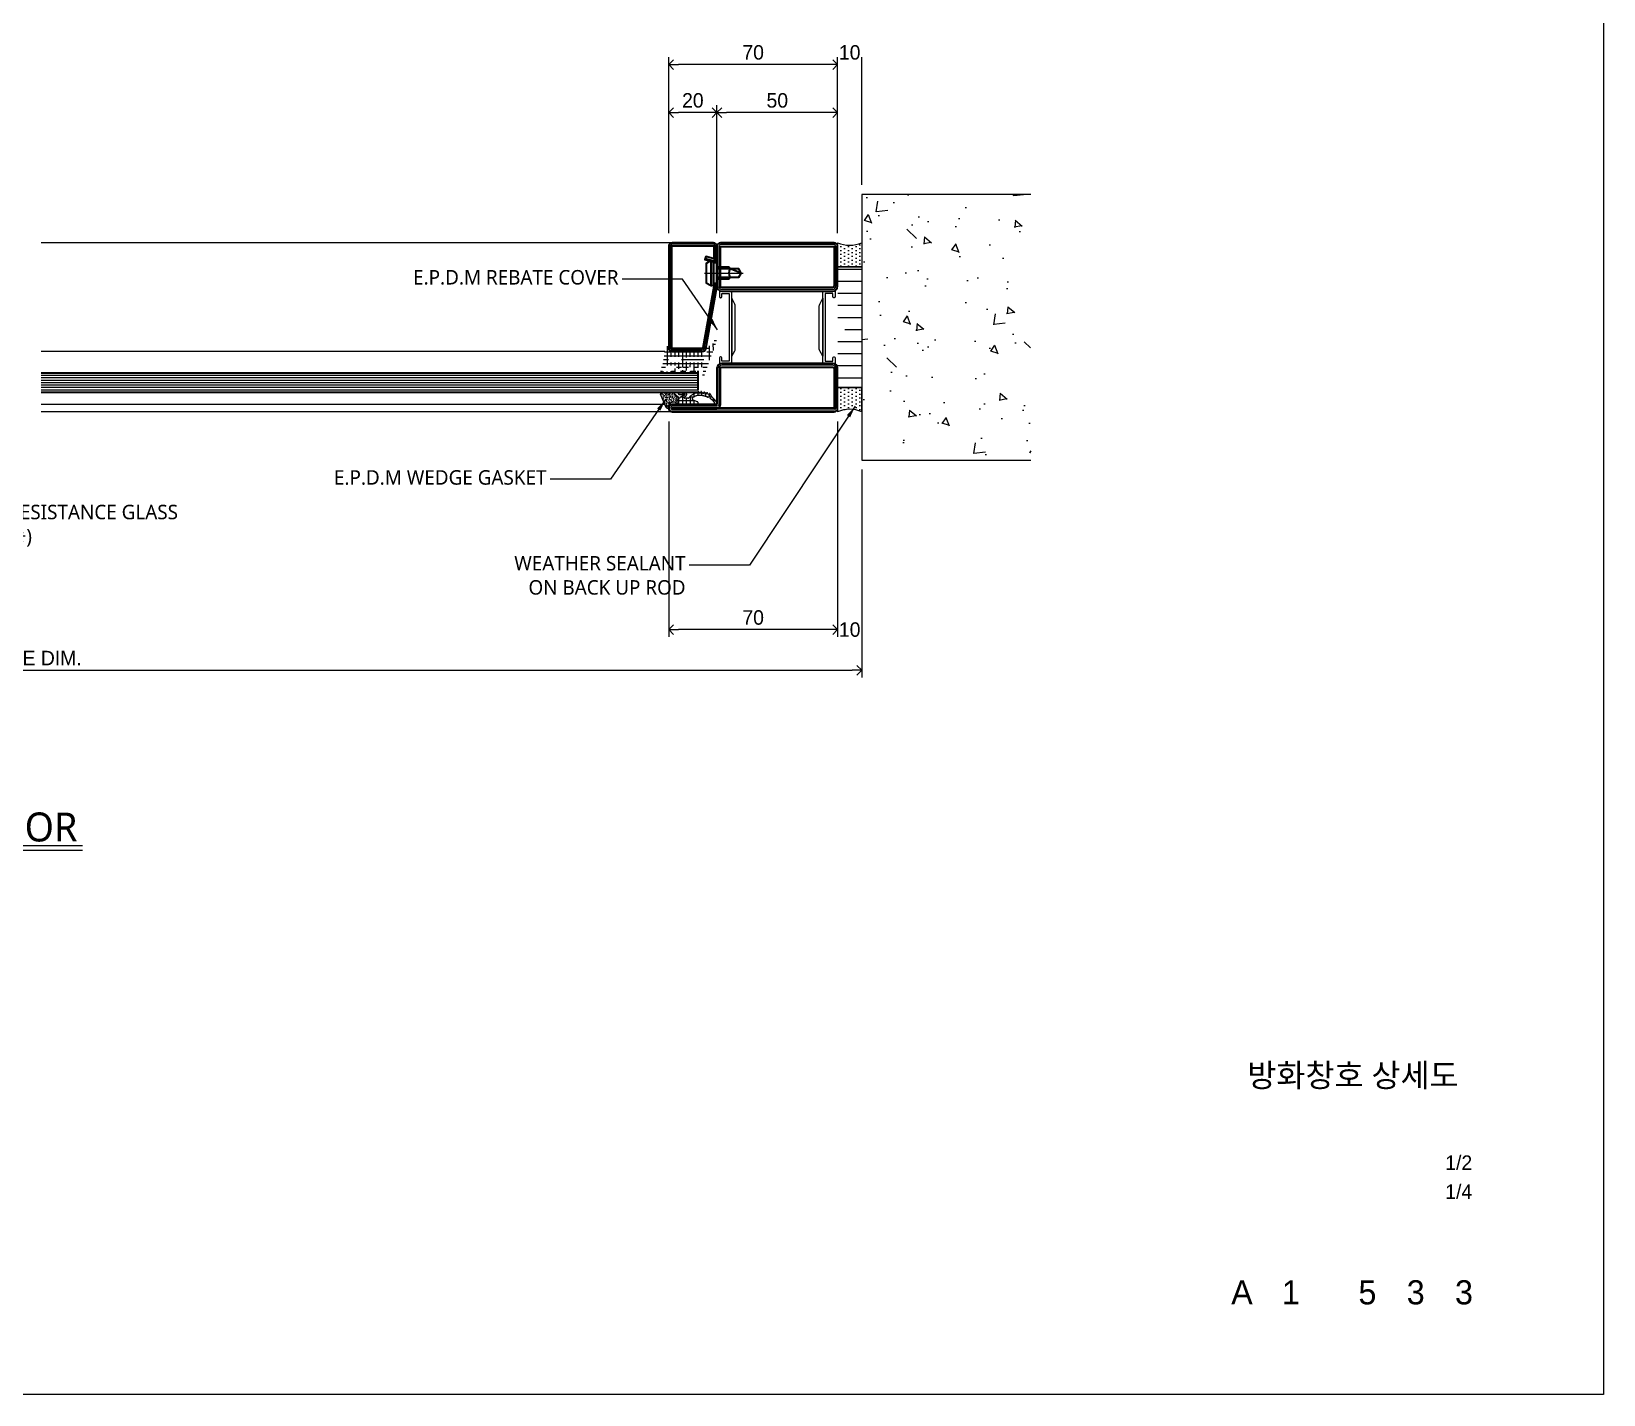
# Model space of a CAD drawing. Header units: millimetres. Extents: x 16974795 to 16976437, y -19668830 to -19667678.
# Drawn here: x 16975785 to 16976437, y -19668830 to -19668265 of the extents above; entities that cross this region are included whole.
import ezdxf
from ezdxf.enums import TextEntityAlignment as Align

# ---------------------------------------------------------------- set-up
doc = ezdxf.new("R2010")
doc.units = ezdxf.units.MM
doc.header["$LTSCALE"] = 1200
doc.header["$MEASUREMENT"] = 0
doc.header["$PDMODE"] = 1
doc.header["$PDSIZE"] = -10
doc.linetypes.add('CENTER', pattern=[2, 1.25, -0.25, 0.25, -0.25])
doc.linetypes.add('CENTER2', pattern=[1.125, 0.75, -0.125, 0.125, -0.125])
doc.layers.get('0').update_dxf_attribs({"linetype": 'CONTINUOUS'})
doc.layers.get('DEFPOINTS').update_dxf_attribs({"color": 171, "linetype": 'CONTINUOUS'})
for name, color, linetype in [('#A_DIM&TEXT', 7, 'CONTINUOUS'), ('#A_SYMBOL', 7, 'CONTINUOUS'), ('0 @ 1', 7, 'CONTINUOUS'), ('018_POINT', 1, 'CONTINUOUS'), ('CENTER', 251, 'CENTER'), ('PL_CONT', 210, 'CONTINUOUS'), ('ST_CONT', 130, 'CONTINUOUS'), ('SYM', 7, 'CONTINUOUS'), ('TEXT-TITLE', 6, 'CONTINUOUS'), ('TEXT-기입', 6, 'CONTINUOUS'), ('WA_CENT', 54, 'CENTER2')]:
    doc.layers.add(name, color=color, linetype=linetype)
doc.layers.add('Blade', color=4, linetype='CONTINUOUS', lineweight=35)
doc.layers.add('HILFSPUNKTE', color=14, linetype='CONTINUOUS', plot=False)
doc.styles.add('AMOS', font='malgun_0.ttf')
doc.styles.add('CGS', font='cgse', dxfattribs={"bigfont": 'cgs'})
doc.styles.get("Standard").update_dxf_attribs({"font": ''})
doc.styles.add('나눔바른고딕', font='NanumBarunGothic.ttf')
doc.styles.get('Standard').set_extended_font_data('휴먼둥근고딕')
doc.dimstyles.new('AMoS', dxfattribs={"dimscale": 3, "dimtxt": 3, "dimasz": 2.5, "dimexe": 2, "dimexo": 2, "dimgap": 1, "dimtad": 1, "dimtoh": 1, "dimdec": 1, "dimzin": 0, "dimdsep": 46, "dimtxsty": 'Standard', "dimblk": 'ARCHTICK', "dimcen": 1, "dimclrd": 150, "dimclre": 150, "dimadec": 0, "dimazin": 0, "dimtfac": 1, "dimtdec": 1, "dimtofl": 0, "dimtmove": 2, "dimatfit": 3, "dimfxl": 1, "dimtolj": 1, "dimtzin": 0, "dimarcsym": 0})
pattern_1 = [(90, (16983894.66675271, -19656925.41991922), (-1.5875, 0.7937500000000001), [0, -1.5875])]

# ---------------------------------------------------------------- blocks, each defined once
blk = doc.blocks.new('985302')
at = {"layer": 'CENTER'}
h = blk.add_hatch(dxfattribs=at)
h.set_pattern_fill('AR-SAND', color=256, scale=0.02, angle=135, style=0)
h.set_pattern_definition([(172.5, (0, 0), (-0.669506978246058, -0.7147626974260985), [0, -0.77216, 0, -0.8635999999999999, 0, -0.8254999999999999]), (142.5, (0, 0), (-1.649465702689469, -0.37802185545698), [0, -0.41656, 0, -0.69596, 0, -0.2667]), (102.5, (0.4418286010622978, -0.4418286010622978), (-1.120664623793145, 1.116599651665076), [0, -0.2539999999999999, 0, -0.9143999999999999, 0, -1.1938]), (92.49999999999997, (0.4418286010622978, -0.4418286010622978), (-1.395101563124821, 0.7645622183227992), [0, -0.127, 0, -0.59944, 0, -0.6858])])
h.paths.add_polyline_path([(-2.899837046861649, 8, 0.5280486450339134), (-3.365540079772472, 7.318009104579687), (-1.384786404669285, 2.249387443065643, 0.3083365556736209), (-0.176438320428133, 1.422566134482622, 0.4660382302416746), (0.02100096270442009, 1.656745184212923, -0.6377079285027332), (3.012275859713554, 3.734807953238487), (3.909826558083296, 3.211087729781866), (3.909826558083296, 6.146981947124004), (2.183461219072342, 7.635897152125835, 0.1798218424365856), (1.203799206763506, 8)])
at = {"layer": 'CENTER', "ltscale": 0.5}
h = blk.add_hatch(dxfattribs=at)
h.set_pattern_fill('NET', color=256, scale=0.5, angle=89.99999999999997, style=0)
h.set_pattern_definition([(90, (790.6690291464329, 525.59139867872), (-1.5875, 8.021947499716256e-16), []), (180, (790.6690291464329, 525.59139867872), (-8.993978793062765e-16, -1.5875), [])])
edge = h.paths.add_edge_path()
edge.add_line((6.668157398700714, 8.00155309215188), (4.345037957819954, 7.998285595773723))
edge.add_arc((4.345600560307503, 7.598285991698503), 0.4000000000002045, 90.08058717313294, 184.0735033880939)
edge.add_line((3.946611065417528, 7.5698715262115), (3.95008202412555, 7.52113311158962))
edge.add_arc((4.349071521311998, 7.549547579139471), 0.3999999999998859, 184.0735033880775, 270.3553903138164)
edge.add_line((4.351552594453096, 7.149555273354053), (5.918987424551801, 7.15927777481852))
edge.add_arc((5.915886081755161, 7.659268155694008), 0.5000000000000432, 270.3553903138462, 313.6962378731063)
edge.add_arc((6.434012286365032, 7.117008775472641), 0.2500000000001272, -93.96287764520139, 133.6962378730728, ccw=False)
edge.add_arc((6.382179688662291, 6.36880199611187), 0.5000000000000148, 86.03712235478649, 124.9319669692554)
edge.add_line((6.095878001302481, 6.778718262910843), (4.801856351738707, 5.87492251208198))
edge.add_arc((4.515554666519165, 6.284838777035475), 0.4999999999999607, 229.2236556495053, 304.9319669692572, ccw=False)
edge.add_line((4.18900066241622, 5.906206391751766), (3.909826559210956, 6.146981943754668))
edge.add_line((3.909826558083296, 6.146981947124004), (3.909826558083296, 3.211087731414182))
edge.add_arc((4.669872980564833, 4.504273500293493), 1.499999999999907, 239.5558912185209, 270.0000000000029)
edge.add_line((4.669872980564833, 3.004273500293493), (11.61333876874698, 3.004273500293493))
edge.add_arc((11.61333876848221, 3.604273501783609), 0.6000000000000152, 270.0000000000002, 428.4143432436769)
edge.add_line((11.83407383784652, 4.162194665521383), (10.03942489598137, 4.872226805739047))
edge.add_arc((10.22337079048157, 5.337161112576723), 0.499999999999992, 133.4536946218096, 248.4143432436681, ccw=False)
edge.add_arc((12.63055919855833, 2.796404540538788), 3.999999999999935, 84.32519343798941, 133.4536946218145, ccw=False)
edge.add_arc((11.67380151897669, -6.83190768584609), 13.67573157873526, 74.15979218299941, 84.32519343798498, ccw=False)
edge.add_arc((13.63245638087392, 0.07133755460381508), 6.499999999997883, 67.81739796921272, 74.15979218301271, ccw=False)
edge.add_arc((16.23761780560017, 6.46063594520092), 0.3999999999999679, 247.8173979692081, 328.7675278962033)
edge.add_arc((16.83616717904806, 6.097677756100893), 0.3000000000000103, -24.759357668259327, 148.7675278962396, ccw=False)
edge.add_arc((17.47181953117251, 5.804512117058039), 0.4000000000001209, 155.2406423317455, 236.2426174910753)
edge.add_arc((13.63764572888613, 0.0678657777607441), 6.499999999999564, 34.928272276980294, 56.24261749107018, ccw=False)
edge.add_arc((18.76182981580496, 3.646306421607733), 0.2500000000002241, -10.18986621148349, 34.92827227698058, ccw=False)
edge.add_arc((19.5, 3.513623420149088), 0.5000000000000343, 169.8101337885412, 390.3986813015416)
edge.add_arc((13.63245638087392, 0.07133755460381508), 7.30274945447736, 30.39868130152041, 48.47791047884764)
edge.add_arc((21.78805661201477, 9.28240855410695), 5.000000000000037, 202.2186882271306, 228.4779104788464, ccw=False)
edge.add_arc((17.00083085522056, 7.326956171542406), 0.1712014535590983, 22.21868822711969, 165.3477624450142)
edge.add_line((16.83519705012441, 7.370261840522289), (16.76164881470243, 7.088957475259349))
edge.add_arc((16.61590679362416, 7.127062350511551), 0.1506410249994752, 294.9043526562025, 345.3477624450641, ccw=False)
edge.add_arc((16.61590679362416, 7.127062350511551), 0.150641024999863, 209.5487917816643, 294.90435265618305, ccw=False)
edge.add_line((16.48485873639584, 7.052771538496017), (16.07949883766958, 7.767821275714482))
edge.add_arc((15.9309777058661, 7.683625020086765), 0.1707264949999345, 29.54879178161537, 185.1102161122176)
edge.add_arc((15.51085938885808, 7.646054949611425), 0.2510683750391217, -60.018370463817575, 5.110216098292483, ccw=False)
edge.add_line((15.6363238543272, 7.42858312278986), (15.51303775848623, 7.357456557195178))
edge.add_arc((15.43775977566838, 7.487938445061445), 0.1506396313362563, 214.4793436177741, 299.98162955017125, ccw=False)
edge.add_line((15.31358295679092, 7.402659982442856), (14.84789798831514, 8.080759411332222))
edge.add_arc((14.70716296136379, 7.984109591692686), 0.1707264949999763, 34.47934361768338, 190.0102161071785)
edge.add_arc((14.29178916662931, 7.910791616886854), 0.2510683749636337, -55.29564732775691, 10.01021612019008, ccw=False)
edge.add_line((14.4347329325974, 7.704388108104467), (14.31758746901335, 7.62325957652638))
edge.add_arc((14.23182120919228, 7.747101683169603), 0.1506410250000273, 219.3487917863655, 304.70435265930325, ccw=False)
edge.add_line((14.11533042043447, 7.651589300483465), (13.59417731678911, 8.28720885397206))
edge.add_arc((13.46215442568064, 8.178961493074894), 0.1707264949998558, 39.34879178634048, 194.9102161012532)
edge.add_arc((13.05456129834056, 8.070431523025036), 0.2510683749895367, -50.395647321493016, 14.910216105026677, ccw=False)
edge.add_line((13.21461299806833, 7.876992173492908), (13.10482541600447, 7.786153937561721))
edge.add_arc((13.00879439711571, 7.902217544615269), 0.1506410250000252, 224.2487917866031, 309.6043526747005, ccw=False)
edge.add_line((12.90088772028685, 7.797103952616453), (12.32734661032384, 8.38588521030431))
edge.add_arc((12.20505237951875, 8.26675646752119), 0.1707264949846135, 44.24879178650223, 199.8102161056486)
edge.add_arc((11.80821917951107, 8.123807791620493), 0.2510683750001712, -45.495647335406204, 19.810216105569282, ccw=False)
edge.add_arc((11.80821917951107, 8.123807791620493), 0.2510683749997842, 279.2628573903893, 314.5043526645627, ccw=False)
edge.add_arc((12.73393442109227, 2.447731792926788), 5.500000000000117, 99.26285739041853, 141.4625488246711)
edge.add_arc((7.884287692606449, 6.310493320226669), 0.7000000000000695, 270.00058872452456, 321.46254882466957, ccw=False)
edge.add_line((7.884294882416725, 5.610493317246437), (6.58291467033132, 5.610479945328848))
edge.add_arc((6.582912102341652, 5.860479947179556), 0.2499999999998961, 124.93196696926319, 270.0005887245497, ccw=False)
edge.add_line((6.439761258661747, 6.065438080579042), (7.127365301296663, 6.545687860168073))
edge.add_arc((6.669282607734203, 7.201553884893656), 0.7999999999998917, 304.9319669692316, 450.0805871731654)
at = {"layer": 'CENTER'}
for points in [[(1.203799206763506, 8, -0.1798218424365857), (2.183461219072342, 7.635897152125835), (3.909826558083296, 6.146981947124004), (3.909826558083296, 3.211087729781866), (3.012275859713554, 3.734807953238487, 0.6377079285026522), (0.02100096270442009, 1.656745184212923, -0.4660382302417392), (-0.176438320428133, 1.422566134482622, -0.3083365556736525), (-1.384786404669285, 2.249387443065643), (-3.365540079772472, 7.318009104579687, -0.5280486450337005), (-2.899837046861649, 8)], [(6.668157398700714, 8.00155309215188), (4.345037955790758, 7.998285595327616, 0.4347756229301856), (3.946611065417528, 7.5698715262115), (3.950082022696733, 7.521133109927177, 0.3953319766793226), (4.351552594453096, 7.149555273354053), (5.918987426906824, 7.159277774393559, 0.1913972040178197), (6.261303551495075, 7.297761902213097, -1.534862155806781), (6.416734751313925, 6.867606516927481, 0.171359089768699), (6.095878001302481, 6.778718262910843), (4.801856350153685, 5.874922510236502, -0.3429046071520184), (4.18900066241622, 5.906206391751766), (3.909826558083296, 6.146981947124004), (3.909826558083296, 3.211087729781866, 0.1336243797454914), (4.669872980564833, 3.004273500293493), (11.61333876848221, 3.004273500293493, 0.8273773669465458), (11.83407383784652, 4.162194665521383), (10.03942489624023, 4.872226808220148, -0.5483954253424694), (9.879486732184887, 5.700126338750124, -0.2177084792353528), (13.02608802169561, 6.776801124215126, -0.04438404069963093), (15.40666664019227, 6.324510984122753, -0.02768098218610583), (16.08659395575523, 6.090241834521294, 0.3686722821059512), (16.5796460211277, 6.253231264650822, -0.945048862952704), (17.10858961567283, 5.972035340964794, 0.3689292683579345), (17.24954858422279, 5.47195291146636, -0.09327043728190738), (18.96679717674851, 3.789444044232368, -0.199448294183612), (19.00788654386997, 3.602078754454851, 1.435982537157247), (19.93126265704632, 3.766630377620459, 0.07904956007165698), (18.47351287305355, 5.538907542824745, -0.1150815096990409), (17.15932013839483, 7.391694758087397, 0.7207524034908741), (16.83519705012441, 7.370261840522289), (16.76164881512523, 7.088957473635674, -0.2237253660004906), (16.67934244126081, 6.990429129451513, -0.3906658556109545), (16.48485873639584, 7.052771538496017), (16.0794988386333, 7.767821274697781, 0.8066204098481572), (15.76092981547117, 7.66841808706522, -0.2920822501736531), (15.6363238543272, 7.42858312278986), (15.51303775981069, 7.357456557452679, -0.391403957707438), (15.31358295679092, 7.402659982442856), (14.84789798781276, 8.080759409815073, 0.8064003911911182), (14.53903547301888, 7.954433269798756, -0.2929219466477615), (14.4347329325974, 7.704388108104467), (14.31758746877313, 7.623259574174881, -0.3906658556030048), (14.11533042043447, 7.651589300483465), (13.59417731687427, 8.28720885515213, 0.8066204097351553), (13.29717625305057, 8.135032694786787, -0.2929219465462456), (13.21461299806833, 7.876992173492908), (13.1048254147172, 7.786153934895992, -0.3906658556792462), (12.90088772028685, 7.797103952616453), (12.32734661176801, 8.385885208845139, 0.806620409765649), (12.04442941769958, 8.208896290510893, -0.2929219466147325), (11.98420893028378, 7.944746531546116, -0.1549935807473933), (11.8486321605742, 7.876013278961182, 0.1862404392504458), (8.431828450411558, 5.874375082552433, -0.2283967545526105), (7.884294882416725, 5.610493317246437), (6.582914672791958, 5.610479947179556, -0.7336908318648888), (6.439761258661747, 6.065438080579042), (7.127365302294493, 6.545687858015299, 0.7342279278033482)]]:
    blk.add_lwpolyline(points, format="xyb", close=True, dxfattribs=at)
at = {"layer": 'HILFSPUNKTE'}
blk.add_point((0, 0), dxfattribs=at)
blk = doc.blocks.new('531751')
at = {"layer": 'Blade', "ltscale": 1000}
for points in [[(70, 52), (70, 68.5, 0.414213562373095), (68.5, 70), (21.5, 70, 0.414213562373095), (20, 68.5), (20, 52, 0.414213562373095), (22, 50), (68, 50, 0.4142135623733843)], [(68.5, 52, -0.4142135623731616), (68, 51.5), (22, 51.5, -0.414213562373095), (21.5, 52), (21.5, 68.5), (68.5, 68.5)], [(20, 3), (1.5, 3, 0.9999999999999999), (1.5, 0), (68.5, 0, 0.4142135623731346), (70, 1.5), (70, 18, 0.4142135623730216), (68, 20), (22, 20, 0.4142135623729941), (20, 18)], [(20, 1.5, 0.4142135623730828), (21.5, 3), (21.5, 18, -0.4142135623730097), (22, 18.5), (68, 18.5, -0.4142135623729972), (68.5, 18), (68.5, 1.5), (1.5, 1.5)]]:
    blk.add_lwpolyline(points, format="xyb", close=True, dxfattribs=at)
at = {"layer": 'CENTER', "color": 8, "linetype": 'ByBlock'}
for points in [[(22, 50.75), (68, 50.75, 0.4142135623733882), (69.25, 52), (69.25, 68.5, 0.414213562373095), (68.5, 69.25), (21.5, 69.25, 0.414213562373095), (20.75, 68.5), (20.75, 52, 0.414213562373095)], [(21.55000000074506, 22.74972088262439), (21.44999999925494, 22.74972088262439, 0.4142135623728279), (21, 22.29972088336945), (21, 20), (26.09659258276224, 20), (26.09659258276224, 50), (21, 50), (21, 47.70027911663055, 0.4142135623733622), (21.44999999925494, 47.25027911737561), (21.55000000074506, 47.25027911737561, 0.4142135623729634), (22, 47.70027911663055), (22, 49), (25.10000000149012, 49), (25.10000000149012, 21), (22, 21), (22, 22.29972088336945, 0.4142135623734941)], [(27.59659258276224, 25.88970789685845), (27.59659258276224, 43.89947021752596, 0.1622742748467838), (27.39660049974918, 44.49945966154337), (26.09659258276224, 46.99986043944955), (26.09659258276224, 22.99986043944955), (27.38271670788527, 25.27163924276829, 0.1681287242815374)], [(62.40340741723776, 25.88970789685845), (62.40340741723776, 43.89947021752596, -0.1622742748467838), (62.60339950025082, 44.49945966154337), (63.90340741723776, 46.99986043944955), (63.90340741723776, 22.99986043944955), (62.61728329211473, 25.27163924276829, -0.1681287242815374)], [(68.44999999925494, 22.74972088262439), (68.55000000074506, 22.74972088262439, -0.4142135623728279), (69, 22.29972088336945), (69, 20), (63.90340741723776, 20), (63.90340741723776, 50), (69, 50), (69, 47.70027911663055, -0.4142135623733622), (68.55000000074506, 47.25027911737561), (68.44999999925494, 47.25027911737561, -0.4142135623729634), (68, 47.70027911663055), (68, 49), (64.89999999850988, 49), (64.89999999850988, 21), (68, 21), (68, 22.29972088336945, -0.4142135623734941)], [(68, 19.25), (22, 19.25, 0.4142135623729951), (20.75, 18), (20.75, 3, -0.4142135623730612), (20, 2.25), (1.5, 2.25, 0.9999999999999999), (1.5, 0.75), (68.5, 0.75, 0.4142135623731377), (69.25, 1.5), (69.25, 18, 0.4142135623730218)]]:
    blk.add_lwpolyline(points, format="xyb", close=True, dxfattribs=at)
at = {"layer": 'HILFSPUNKTE'}
for p in [(20, 70), (70, 70), (0, 3), (0, 0), (70, 0)]:
    blk.add_point(p, dxfattribs=at)
blk = doc.blocks.new('A$C5B69005A')
at = {"layer": 'Blade', "ltscale": 1000}
blk.add_lwpolyline([(26.92228190973401, 12.87530622631311, -0.07369160122968513), (26.84978006035089, 12.88605012372136), (1.427498165518045, 17.49886282160878, -0.3304357211462087), (1.250000014901161, 17.73811892047524), (1.250000014901161, 30.12530622631311, -0.414213562373095), (1.500000014901161, 30.37530622631311), (43.50000001490116, 30.37530622631311, -0.414213562373095), (43.75000001490116, 30.12530622631311), (43.75000001490116, 13.12530622631311, -0.414213562373095), (43.50000001490116, 12.87530622631311), (38.70000001788139, 12.87530622631311, -0.4931454260312946), (38.45851856097579, 13.19001098722219), (39.29231520369649, 16.30178241804242), (38.08490791916847, 16.62530622631311), (37.25111127644777, 13.5135347917676, 0.4931454260312402), (38.70000001788139, 11.62530622631311), (43.50000001490116, 11.62530622631311, 0.414213562373095), (45.00000001490116, 13.12530622631311), (45.00000001490116, 30.12530622631311, 0.414213562373095), (43.50000001490116, 31.62530622631311), (1.500000014901161, 31.62530622631311, 0.414213562373095), (1.490116119384766e-08, 30.12530622631311), (1.490116119384766e-08, 17.73811892047524, 0.3304357211461466), (1.064988922327757, 16.3025823161006), (26.48727081716061, 11.68976961821318, 0.07369160122968402), (26.92228190973401, 11.62530622631311), (28.20000001788139, 11.62530622631311), (28.20000001788139, 12.87530622631311)], format="xyb", close=True, dxfattribs=at)
for points in [[(28.20000001788139, 11.62530622631311), (36.70000001788139, 11.62530622631311), (36.70000001788139, 12.92530622705817), (37.37300001457334, 13.04330622404814), (37.58000001683831, 13.81730622425675, 0.1987764722820962), (37.52000001445413, 14.2723062261939), (36.45000001788139, 16.12530622631311), (28.45000001788139, 16.12530622631311), (27.38100001588464, 14.2723062261939, 0.1986275515369634), (27.32100001722574, 13.81730622425675), (27.52800001576543, 13.04330622404814), (28.20000001788139, 12.92530622705817), (28.20000001788139, 11.62530622631311)], [(30.05000001564622, 11.62530622631311), (30.05000001564622, 6.775306224822998), (30.70000001788139, 6.125306226313114, -0.2857000000000007), (34.20000001788139, 6.125306226313114), (34.85000001639128, 6.775306224822998), (34.85000001639128, 11.62530622631311)]]:
    blk.add_lwpolyline(points, format="xyb", dxfattribs=at)
for points in [[(27.30065888538957, 13.97226741537452), (37.60037145391107, 13.97226741537452)], [(27.52800001576543, 13.04330622404814), (37.37300001457334, 13.04330622404814)], [(28.20000001788139, 12.92530622705817), (36.70000001788139, 12.92530622705817)], [(30.70000001788139, 11.62530622631311), (30.70000001788139, 2.635306224226952), (32.45000001788139, 1.625306226313114), (34.20000001788139, 2.635306224226952), (34.20000001788139, 11.62530622631311)], [(32.45000001788139, 1.625306226313114), (34.20000001788139, 6.125306226313114)]]:
    blk.add_lwpolyline(points, dxfattribs=at)
at = {"layer": 'CENTER'}
blk.add_line((32.45000001788139, 16.802306227386), (32.45000001788139, 0.8053062260150909), dxfattribs=at)
at = {"layer": 'CENTER', "color": 8, "linetype": 'ByBlock'}
blk.add_lwpolyline([(38.68861155956984, 16.46354432404041), (37.85481491684914, 13.3517728894949, 0.4931454260312834), (38.70000001788139, 12.25030622631311), (43.50000001490116, 12.25030622631311, 0.414213562373095), (44.37500001490116, 13.12530622631311), (44.37500001490116, 30.12530622631311, 0.414213562373095), (43.50000001490116, 31.00030622631311), (1.500000014901161, 31.00030622631311, 0.4142135623731141), (0.6250000149011612, 30.12530622631311), (0.6250000149011612, 17.73811892047524, 0.320606736033906), (1.216641649603844, 16.91027048230171), (26.63892354443669, 12.29745778813958, 0.08263316964921476), (26.92228190973401, 12.25030622631311), (28.20000001788139, 12.25030622631311)], format="xyb", dxfattribs=at)
at = {"layer": 'HILFSPUNKTE'}
for p in [(1.490116119384766e-08, 31.62530622631311), (45.00000001490116, 31.62530622631311), (45.00000001490116, 11.62530622631311)]:
    blk.add_point(p, dxfattribs=at)
blk = doc.blocks.new('905389')
at = {"layer": 'CENTER', "linetype": 'ByBlock'}
h = blk.add_hatch(dxfattribs=at)
h.set_pattern_fill('NET', color=8, scale=0.5, angle=-90.00000000000001, style=0)
h.set_pattern_definition([(270, (-1732.306695628911, 204.6946996040642), (1.5875, -6.441051983224407e-16), []), (360, (-1732.306695628911, 204.6946996040642), (7.413083276570919e-16, 1.5875), [])])
h.paths.add_polyline_path([(-6.615072883665562, -5.175439693033695), (-8.918218649923801, -1.659491647034883, -0.1460048859474743), (-8.99996592476964, -1.385512344539165), (-8.99996592476964, 2.282560363411903, -0.5667024809442165), (-7.225696351379156, 3.327165957540274, 0.09838523031835963), (-3.505461029708385, 2.164511047303677, -0.02960211262323024), (1.364180367439985, 1.348880533128977, -0.3821383171138173), (2.19296645373106, 0.1771699003875256, -0.3810899840521965), (1.994273759424686, 0), (1.199999999254942, 0, 0.4142135623731794), (-0.3000000007450581, -1.5), (-0.3000000007450581, -4.079999998211861, 0.414213562373095), (-0.1499999985098839, -4.230000000447035), (-0.05000000074505806, -4.230000000447035, -0.4142135623732887), (0, -4.280000001192093), (0, -4.9667295999825, -0.1980053320134927), (-0.01452146470546722, -5.001961309462786), (-0.1983497589826584, -5.187077466398478, 0.1980053320136642), (-0.3000000007450581, -5.433699440211058), (-0.3000000007450581, -11.07999999821186, 0.414213562373095), (-0.1499999985098839, -11.23000000044703), (-0.05000000074505806, -11.23000000044703, -0.4142135623732823), (0, -11.28000000119209), (0, -11.9667295999825, -0.1980053320136495), (-0.01452146470546722, -12.00196130946279), (-0.1983497589826584, -12.18707746639848, 0.1980053320138263), (-0.3000000007450581, -12.43369944021106), (-0.3000000007450581, -15.32325012981892, 0.5955918523199251), (2.019388325512409, -16.57967472821474, -0.785349691688935), (2.3736139126122, -16.91205747425556), (1.979068242013454, -17.61036693304777, 0.4817641631828585), (2.213223595172167, -18.19051342085004), (4.617771614342928, -18.90615678578615, -1), (4.361042037606239, -19.76876325532794), (1.718615338206291, -18.98232226446271, -0.0308487595171199), (-0.7058757431805134, -18.01071831211448, 0.01449348026674621), (-4.600000001490116, -16.55173913389444), (-10.52208001166582, -14.65376448631287, -0.9374216362676575), (-10.32799698784947, -13.8793830871582), (-8.310330357402563, -14.24860950559378, 0.04527943329398944), (-8.130322825163603, -14.26494427397847), (-6.850000001490116, -14.26494427397847, 0.4142135623730951), (-6.5, -13.91494427248836), (-6.5, -12.60353349894285, 0.3555263985589747), (-7.057888239622116, -11.91811082139611, -0.25630791076686), (-8.375333771109581, -10.79428866505623), (-8.973972395062447, -9.216951876878738, -0.9539521581820882), (-8.241044420748949, -8.89852387830615), (-7.657384175807238, -10.08556446805596, 0.2858812065002831), (-7.208689700812101, -10.3649442717433), (-6.850000001490116, -10.3649442717433, 0.4142135623730949), (-6.5, -10.01494427397847), (-6.5, -8.453533500432968, 0.358977122702251), (-7.066288683563471, -7.766422677785158, -0.2870250867533988), (-8.616750851273537, -6.318481855094433), (-8.986498899757862, -4.931660499423742, -0.9751574348061057), (-8.219067241996527, -4.70661872625351, 0.05157890990968903), (-7.647188492119312, -6.011675495654345, 0.2699685710127536), (-7.212304938584566, -6.264944273978472), (-7.203833151608706, -6.264944273978472, 0.5962797823163538)])
h.paths.add_polyline_path([(-2.199999999254942, -4.188903201371431), (-2.199999999254942, -0.5228203013539314, 0.3922511282490501), (-2.662254814058542, -0.02424703538417816), (-4.012254815548658, 0.07795659452676773, 0.4365224487304089), (-4.550000000745058, -0.4206166677176952), (-4.550000000745058, -4.188903201371431, 1)], flags=16)
h.paths.add_polyline_path([(-4.600000001490116, -8.16005564853549), (-4.600000001490116, -13.36005564779043, 1), (-2.199999999254942, -13.36005564779043), (-2.199999999254942, -8.16005564853549, 1)], flags=16)
h.paths.add_polyline_path([(-5.846131384372711, -2.818884573876858), (-5.846131384372711, 0.4428172446787357, 0.214308057375534), (-6.014063380658627, 0.8166231326758862), (-6.970737412571907, 1.666478209197521, -0.1898855661641885), (-7.302200470119715, 2.320374917238951, 0.9505485237236159), (-8.29998580366373, 2.277285292744637), (-8.29998580366373, -0.6639455407857895, 0.158945543983809), (-8.107714019715786, -1.253500562161207), (-6.749995492398739, -3.113662086427212, 0.7257066221810948)], flags=16)
blk.add_point((0, 0))
blk.add_point((0, 0))
at = {"layer": '018_POINT'}
blk.add_point((0, 0), dxfattribs=at)
at = {"layer": 'HILFSPUNKTE'}
blk.add_point((0, 0), dxfattribs=at)
blk.add_point((0, 0), dxfattribs=at)
blk = doc.blocks.new('_Open90')
at = {"color": 0, "linetype": 'ByBlock', "lineweight": -2}
for p, q in [((0, 0), (-1, 0)), ((-0.5, 0.5), (0, 0)), ((0, 0), (-0.5, -0.5))]:
    blk.add_line(p, q, dxfattribs=at)
blk = doc.blocks.new('*D136')
at = {"layer": '#A_DIM&TEXT', "lineweight": -2, "ltscale": 20, "transparency": 16777216}
for p, q in [((16975429.37115531, -19668447.04295065), (16975429.37115531, -19668533.13949397)), ((16976129.37115531, -19668447.04295065), (16976129.37115531, -19668533.13949397)), ((16975433.37115531, -19668530.13949397), (16976125.37115531, -19668530.13949397))]:
    blk.add_line(p, q, dxfattribs=at)
at = {"layer": 'DEFPOINTS', "color": 0, "ltscale": 20, "transparency": 16777216}
for p in [(16975429.37115531, -19668443.04295065), (16976129.37115531, -19668443.04295065), (16976129.37115531, -19668530.13949397)]:
    blk.add_point(p, dxfattribs=at)
at = {"layer": '#A_DIM&TEXT', "lineweight": -2, "ltscale": 20, "transparency": 16777216, "xscale": 4, "yscale": 4, "zscale": 4, "rotation": 180}
blk.add_blockref('_Open90', (16975429.37115531, -19668530.13949397), dxfattribs=at)
at = {"layer": '#A_DIM&TEXT', "lineweight": -2, "ltscale": 20, "transparency": 16777216, "xscale": 4, "yscale": 4, "zscale": 4}
blk.add_blockref('_Open90', (16976129.37115531, -19668530.13949397), dxfattribs=at)
at = {"layer": '#A_DIM&TEXT', "color": 0, "ltscale": 20, "transparency": 16777216, "insert": (16975779.37115531, -19668525.13949397), "char_height": 6, "attachment_point": 5}
blk.add_mtext('\\A1;MODULE DIM.', dxfattribs=at)
blk = doc.blocks.new('*D109')
at = {"layer": '#A_DIM&TEXT', "lineweight": -2, "ltscale": 20, "transparency": 16777216}
for p, q in [((16976069.37115528, -19668349.04295065), (16976069.37115528, -19668296.07971143)), ((16976115.37115528, -19668299.07971143), (16976073.37115528, -19668299.07971143)), ((16976119.37115528, -19668349.04295065), (16976119.37115528, -19668296.07971143))]:
    blk.add_line(p, q, dxfattribs=at)
at = {"layer": 'DEFPOINTS', "color": 0, "ltscale": 20, "transparency": 16777216}
for p in [(16976069.37115528, -19668299.07971143), (16976069.37115528, -19668353.04295065), (16976119.37115528, -19668353.04295065)]:
    blk.add_point(p, dxfattribs=at)
at = {"layer": '#A_DIM&TEXT', "lineweight": -2, "ltscale": 20, "transparency": 16777216, "xscale": 4, "yscale": 4, "zscale": 4, "rotation": 180}
blk.add_blockref('_Open90', (16976069.37115528, -19668299.07971143), dxfattribs=at)
at = {"layer": '#A_DIM&TEXT', "lineweight": -2, "ltscale": 20, "transparency": 16777216, "xscale": 4, "yscale": 4, "zscale": 4}
blk.add_blockref('_Open90', (16976119.37115528, -19668299.07971143), dxfattribs=at)
at = {"layer": '#A_DIM&TEXT', "color": 0, "ltscale": 20, "transparency": 16777216, "insert": (16976094.37115528, -19668294.07971143), "char_height": 6, "attachment_point": 5}
blk.add_mtext('\\A1;50', dxfattribs=at)
blk = doc.blocks.new('*D110')
at = {"layer": '#A_DIM&TEXT', "lineweight": -2, "ltscale": 20, "transparency": 16777216}
for p, q in [((16976049.37115528, -19668349.04295065), (16976049.37115528, -19668296.07971143)), ((16976065.37115528, -19668299.07971143), (16976053.37115528, -19668299.07971143)), ((16976069.37115528, -19668349.04295065), (16976069.37115528, -19668296.07971143))]:
    blk.add_line(p, q, dxfattribs=at)
at = {"layer": 'DEFPOINTS', "color": 0, "ltscale": 20, "transparency": 16777216}
for p in [(16976049.37115528, -19668299.07971143), (16976049.37115528, -19668353.04295065), (16976069.37115528, -19668353.04295065)]:
    blk.add_point(p, dxfattribs=at)
at = {"layer": '#A_DIM&TEXT', "lineweight": -2, "ltscale": 20, "transparency": 16777216, "xscale": 4, "yscale": 4, "zscale": 4, "rotation": 180}
blk.add_blockref('_Open90', (16976049.37115528, -19668299.07971143), dxfattribs=at)
at = {"layer": '#A_DIM&TEXT', "lineweight": -2, "ltscale": 20, "transparency": 16777216, "xscale": 4, "yscale": 4, "zscale": 4}
blk.add_blockref('_Open90', (16976069.37115528, -19668299.07971143), dxfattribs=at)
at = {"layer": '#A_DIM&TEXT', "color": 0, "ltscale": 20, "transparency": 16777216, "insert": (16976059.37115528, -19668294.07971143), "char_height": 6, "attachment_point": 5}
blk.add_mtext('\\A1;20', dxfattribs=at)
blk = doc.blocks.new('*D111')
at = {"layer": '#A_DIM&TEXT', "lineweight": -2, "ltscale": 20, "transparency": 16777216}
for p, q in [((16976049.37115528, -19668349.04295065), (16976049.37115528, -19668276.18970948)), ((16976115.37115528, -19668279.18970948), (16976053.37115528, -19668279.18970948)), ((16976119.37115528, -19668349.04295065), (16976119.37115528, -19668276.18970948))]:
    blk.add_line(p, q, dxfattribs=at)
at = {"layer": 'DEFPOINTS', "color": 0, "ltscale": 20, "transparency": 16777216}
for p in [(16976049.37115528, -19668279.18970948), (16976049.37115528, -19668353.04295065), (16976119.37115528, -19668353.04295065)]:
    blk.add_point(p, dxfattribs=at)
at = {"layer": '#A_DIM&TEXT', "lineweight": -2, "ltscale": 20, "transparency": 16777216, "xscale": 4, "yscale": 4, "zscale": 4, "rotation": 180}
blk.add_blockref('_Open90', (16976049.37115528, -19668279.18970948), dxfattribs=at)
at = {"layer": '#A_DIM&TEXT', "lineweight": -2, "ltscale": 20, "transparency": 16777216, "xscale": 4, "yscale": 4, "zscale": 4}
blk.add_blockref('_Open90', (16976119.37115528, -19668279.18970948), dxfattribs=at)
at = {"layer": '#A_DIM&TEXT', "color": 0, "ltscale": 20, "transparency": 16777216, "insert": (16976084.37115528, -19668274.18970948), "char_height": 6, "attachment_point": 5}
blk.add_mtext('\\A1;70', dxfattribs=at)
blk = doc.blocks.new('*D112')
at = {"layer": '#A_DIM&TEXT', "lineweight": -2, "ltscale": 20, "transparency": 16777216}
for p, q in [((16976119.37115529, -19668427.04295065), (16976119.37115529, -19668516.33987502)), ((16976129.37115531, -19668447.04295065), (16976129.37115531, -19668516.33987502))]:
    blk.add_line(p, q, dxfattribs=at)
at = {"layer": 'DEFPOINTS', "color": 0, "ltscale": 20, "transparency": 16777216}
for p in [(16976119.37115529, -19668423.04295065), (16976129.37115531, -19668443.04295065), (16976119.37115529, -19668513.33987502)]:
    blk.add_point(p, dxfattribs=at)
at = {"layer": '#A_DIM&TEXT', "color": 0, "ltscale": 20, "transparency": 16777216, "insert": (16976124.3711553, -19668513.33987502), "char_height": 6, "attachment_point": 5}
blk.add_mtext('\\A1;10', dxfattribs=at)
blk = doc.blocks.new('*D113')
at = {"layer": '#A_DIM&TEXT', "lineweight": -2, "ltscale": 20, "transparency": 16777216}
for p, q in [((16976049.37115528, -19668427.04295065), (16976049.37115528, -19668516.33987502)), ((16976119.37115529, -19668427.04295065), (16976119.37115529, -19668516.33987502)), ((16976115.37115529, -19668513.33987502), (16976053.37115528, -19668513.33987502))]:
    blk.add_line(p, q, dxfattribs=at)
at = {"layer": 'DEFPOINTS', "color": 0, "ltscale": 20, "transparency": 16777216}
for p in [(16976049.37115528, -19668423.04295065), (16976119.37115529, -19668423.04295065), (16976049.37115528, -19668513.33987502)]:
    blk.add_point(p, dxfattribs=at)
at = {"layer": '#A_DIM&TEXT', "lineweight": -2, "ltscale": 20, "transparency": 16777216, "xscale": 4, "yscale": 4, "zscale": 4, "rotation": 180}
blk.add_blockref('_Open90', (16976049.37115528, -19668513.33987502), dxfattribs=at)
at = {"layer": '#A_DIM&TEXT', "lineweight": -2, "ltscale": 20, "transparency": 16777216, "xscale": 4, "yscale": 4, "zscale": 4}
blk.add_blockref('_Open90', (16976119.37115529, -19668513.33987502), dxfattribs=at)
at = {"layer": '#A_DIM&TEXT', "color": 0, "ltscale": 20, "transparency": 16777216, "insert": (16976084.37115529, -19668508.33987502), "char_height": 6, "attachment_point": 5}
blk.add_mtext('\\A1;70', dxfattribs=at)
blk = doc.blocks.new('*D127')
at = {"layer": '#A_DIM&TEXT', "lineweight": -2, "ltscale": 20, "transparency": 16777216}
for p, q in [((16976119.37115528, -19668344.92871229), (16976119.37115528, -19668276.18970948)), ((16976129.37115531, -19668329.04295065), (16976129.37115531, -19668276.18970948))]:
    blk.add_line(p, q, dxfattribs=at)
at = {"layer": 'DEFPOINTS', "color": 0, "ltscale": 20, "transparency": 16777216}
for p in [(16976119.37115528, -19668279.18970948), (16976129.37115531, -19668333.04295065), (16976119.37115528, -19668348.92871229)]:
    blk.add_point(p, dxfattribs=at)
at = {"layer": '#A_DIM&TEXT', "color": 0, "ltscale": 20, "transparency": 16777216, "insert": (16976124.3711553, -19668274.18970948), "char_height": 6, "attachment_point": 5}
blk.add_mtext('\\A1;10', dxfattribs=at)
blk = doc.blocks.new('_ARCHTICK')
at = {"color": 0, "linetype": 'ByBlock', "const_width": 0.15}
blk.add_lwpolyline([(-0.5, -0.5), (0.5, 0.5)], dxfattribs=at)
blk = doc.blocks.new('*U65')
at = {"layer": '#A_SYMBOL', "color": 4, "ltscale": 10}
blk.add_line((0, 0), (73.92672450467944, 0), dxfattribs=at)
at = {"layer": '#A_SYMBOL', "color": 160, "ltscale": 10}
blk.add_line((0, -2), (73.92672450467944, -2), dxfattribs=at)
at = {"layer": '#A_DIM&TEXT', "style": 'AMOS'}
blk.add_text('EXTERIOR', height=12, dxfattribs=at).set_placement((-0.3719232073053718, -1.999999999999996), align=Align.BOTTOM_LEFT)

msp = doc.modelspace()

# ---------------------------------------------------------------- hatches: boundary and pattern name
at = {"ltscale": 1000}
h = msp.add_hatch(dxfattribs=at)
h.set_pattern_fill('AR-CONC', color=8, scale=5, angle=-90.00000000000001)
h.set_pattern_definition([(320, (36930508.13251717, -1952471.778801471), (-3.137606749129762, -35.86300913003767), [3.75, -41.25]), (265, (36930508.13251717, -1952471.778801471), (37.60960668500059, 6.937566680649994), [3, -33]), (10.45144445999999, (36930507.87104997, -1952474.76738552), (34.47199954843146, -28.92544233635561), [3.187009599999998, -35.05710559999998]), (316.1842, (36930518.13251717, -1952471.778801471), (-8.275964039653838, -53.36206653357862), [5.624999999999998, -61.87499999999999]), (6.635635489999989, (36930517.44285183, -1952476.225638725), (48.70593003872752, -46.73309728371142), [4.7805171, -52.58568799999999]), (261.1841639899999, (36930518.13251717, -1952471.778801471), (48.7059300134995, -46.73309725273867), [4.5, -49.50000005]), (291, (36930515.63251717, -1952476.778801471), (-20.13094453326695, -29.84535260592308), [3.75, -41.25]), (236, (36930515.63251717, -1952476.778801471), (36.25750225234265, -12.16576659607909), [3, -32.99999999999999]), (341.4514447399999, (36930513.95493847, -1952479.265914172), (16.12655764031769, -42.01111883649855), [3.1870095, -35.0571056]), (307.5, (36930508.13251717, -1952471.778801471), (16.64469269156557, -0.6079927658645365), [0, -32.59999999999996, 0, -33.49999999999996, 0, -33.12499999999996]), (277.5, (36930508.13251717, -1952471.778801471), (19.72058559411801, -13.15347687210743), [0, -19.09999999999999, 0, -31.85, 0, -12.625]), (237.5, (36930508.13251717, -1952460.628801472), (-1.127743586718993, -26.69112180862045), [0, -12.5, 0, -39, 0, -51.75]), (227.5, (36930508.13251717, -1952455.628801472), (5.005249116615881, -29.15930846711931), [0, -16.25, 0, -25.9, 0, -36.75])])
h.paths.add_polyline_path([(16976199.37115531, -19668333.04295065), (16976199.37115531, -19668443.04295065), (16976129.37115531, -19668443.04295065), (16976129.37115531, -19668333.04295065)])
at = {"layer": 'SYM', "ltscale": 1000}
h = msp.add_hatch(dxfattribs=at)
h.set_pattern_fill('DOTS', color=256, angle=90, style=0)
h.set_pattern_definition(pattern_1)
h.paths.add_polyline_path([(16976119.37115529, -19668363.04295065), (16976129.37115529, -19668363.04295065), (16976129.37115529, -19668353.04295065, -0.2000000000373039), (16976119.37115529, -19668353.04295065)])
h = msp.add_hatch(dxfattribs=at)
h.set_pattern_fill('_USER', color=256, scale=5, angle=180, style=0, pattern_type=0)
h.set_pattern_definition([(180, (16980210.43613332, -19666703.95280657), (-6.123132882424326e-16, -5), [])])
h.paths.add_polyline_path([(16976129.37115529, -19668363.04295065), (16976129.37115529, -19668413.04295065), (16976119.37115529, -19668413.04295065), (16976119.37115529, -19668403.61341835, 0.1826758136949318), (16976119.47115529, -19668403.34884322), (16976119.47115529, -19668390.14172652, -0.3353170779950746), (16976119.8345847, -19668389.66073954), (16976122.14429648, -19668389.00492405, 0.755590945231204), (16976122.14429648, -19668387.08097614), (16976119.8345847, -19668386.42516065, -0.3353170779954815), (16976119.47115529, -19668385.94417367), (16976119.47115529, -19668372.73705809, 0.1826758136948074), (16976119.37115529, -19668372.47248296), (16976119.37115529, -19668363.04295065)])
h = msp.add_hatch(dxfattribs=at)
h.set_pattern_fill('DOTS', color=256, angle=90, style=0)
h.set_pattern_definition(pattern_1)
h.paths.add_polyline_path([(16976119.37115529, -19668423.04295065, -0.2000000000373039), (16976129.37115529, -19668423.04295065), (16976129.37115529, -19668413.04295065), (16976119.37115529, -19668413.04295065)])

# ---------------------------------------------------------------- linework, layer by layer
at = {"layer": 'Blade', "color": 7}
for p, q in [((16976061.37115528, -19668407.04295065), (16975789.37115531, -19668407.04295065)), ((16976061.37115528, -19668406.04295065), (16976061.37115528, -19668414.04295065)), ((16976061.37115528, -19668415.04295065), (16975789.37115531, -19668415.04295066))]:
    msp.add_line(p, q, dxfattribs=at)
at = {"layer": 'CENTER', "color": 8, "linetype": 'ByBlock'}
for p, q in [((16976050.87115528, -19668353.04295065), (16975789.37115531, -19668353.04295065)), ((16976047.80938615, -19668398.04295065), (16975789.37115531, -19668398.04295065)), ((16976061.37115528, -19668408.04295065), (16975789.37115531, -19668408.04295065)), ((16976061.37115528, -19668409.04295065), (16975789.37115531, -19668409.04295066)), ((16976061.37115528, -19668410.04295065), (16975789.37115531, -19668410.04295065)), ((16976061.37115528, -19668411.04295065), (16975789.37115531, -19668411.04295065)), ((16976061.37115528, -19668412.04295065), (16975789.37115531, -19668412.04295065)), ((16976061.37115528, -19668413.04295065), (16975789.37115531, -19668413.04295065)), ((16976061.37115528, -19668414.04295065), (16975789.37115531, -19668414.04295065)), ((16976047.69303892, -19668420.04295065), (16975789.37115531, -19668420.04295065)), ((16976050.87115529, -19668423.04295065), (16975789.37115531, -19668423.04295065))]:
    msp.add_line(p, q, dxfattribs=at)
at = {"layer": 'DEFPOINTS', "ltscale": 1000}
msp.add_lwpolyline([(16974794.77970758, -19667678.26117019), (16976436.77970758, -19667678.26117019), (16976436.77970758, -19668830.26117019), (16974794.77970758, -19668830.26117019)], close=True, dxfattribs=at)
at = {"layer": 'PL_CONT'}
for p, q in [((16976129.37115529, -19668353.04295065), (16976129.37115529, -19668363.04295065)), ((16976129.37115529, -19668423.04295065), (16976129.37115529, -19668413.04295065))]:
    msp.add_line(p, q, dxfattribs=at)
at = {"layer": 'SYM', "ltscale": 1000}
for p, q in [((16976119.37115529, -19668363.04295065), (16976119.37115529, -19668353.04295065)), ((16976129.37115529, -19668363.04295065), (16976119.37115529, -19668363.04295065)), ((16976119.37115529, -19668363.04295065), (16976129.37115529, -19668363.04295065)), ((16976129.37115529, -19668413.04295065), (16976119.37115529, -19668413.04295065)), ((16976119.37115529, -19668413.04295065), (16976119.37115529, -19668423.04295065)), ((16976119.37115529, -19668413.04295065), (16976129.37115529, -19668413.04295065))]:
    msp.add_line(p, q, dxfattribs=at)
for centre, start, end in [((16976124.37115529, -19668341.04295065), 247.3801351012158, 292.6198648987842), ((16976124.37115529, -19668435.04295065), 67.38013510121576, 112.6198648987843)]:
    msp.add_arc(centre, 13, start, end, dxfattribs=at)
at = {"layer": 'WA_CENT', "color": 2, "ltscale": 0.5}
msp.add_lwpolyline([(16976199.37115531, -19668333.04295065), (16976129.37115531, -19668333.04295065), (16976129.37115531, -19668443.04295065), (16976199.37115531, -19668443.04295065)], dxfattribs=at)

# ---------------------------------------------------------------- block references
at = {"rotation": 90}
for name, p in [('A$C5B69005A', (16976080.99646151, -19668398.04295067)), ('905389', (16976049.37115528, -19668398.04295065))]:
    msp.add_blockref(name, p, dxfattribs=at)
msp.add_blockref('985302', (16976049.37115528, -19668423.04295065))
at = {"layer": '0 @ 1'}
msp.add_blockref('*U65', (16975732.55045124, -19668602.70246774), dxfattribs=at)
at = {"layer": 'ST_CONT'}
msp.add_blockref('531751', (16976049.37115528, -19668423.04295065), dxfattribs=at)

# ---------------------------------------------------------------- texts
at = {"layer": '#A_DIM&TEXT', "char_height": 6, "style": 'AMOS'}
for s, insert, width, attachment_point in [('E.P.D.M REBATE COVER', (16976028.57635353, -19668364.33334609), 120.0000000000103, 3), ('E.P.D.M WEDGE GASKET', (16975998.71613827, -19668447.2624675), 120.0000000000103, 3), ('THK 8mm FIRE RESISTANCE GLASS \\P(1시간 비차열 성능)', (16975719.56138835, -19668461.59512855), 206.2834666110678, 1), ('WEATHER SEALANT\\PON BACK UP ROD', (16976056.35451712, -19668482.82401837), 120.0000000000103, 3)]:
    msp.add_mtext(s, dxfattribs=dict(at, insert=insert, width=width, attachment_point=attachment_point))
at = {"layer": 'TEXT-TITLE', "style": '나눔바른고딕'}
msp.add_text('방화창호 상세도', height=9.600000000000001, dxfattribs=at).set_placement((16976332.93497404, -19668702.80849042), align=Align.CENTER)
at = {"layer": 'TEXT-기입', "style": 'CGS'}
for s, p in [('1/2', (16976371.18718714, -19668738.97829031)), ('1/4', (16976371.18718714, -19668750.97829031))]:
    msp.add_text(s, height=6, dxfattribs=at).set_placement(p, align=Align.BOTTOM_LEFT)
for s, p in [('A', (16976286.93497404, -19668787.90359969)), ('1', (16976307.18627024, -19668787.90359969)), ('5', (16976338.93497404, -19668787.90359969)), ('3', (16976358.93497404, -19668787.90359969)), ('3', (16976378.93497404, -19668787.90359969))]:
    msp.add_text(s, height=10, dxfattribs=at).set_placement(p, align=Align.MIDDLE_CENTER)

# ---------------------------------------------------------------- dimensions: what is measured, and where the dimension line sits
at = {"layer": '#A_DIM&TEXT', "ltscale": 20}
for base, p1, p2, picture, middle in [((16976049.37115528, -19668279.18970948), (16976119.37115528, -19668353.04295065), (16976049.37115528, -19668353.04295065), '*D111', (16976084.37115528, -19668274.18970948)), ((16976119.37115528, -19668279.18970948), (16976129.37115531, -19668333.04295065), (16976119.37115528, -19668348.92871229), '*D127', (16976124.3711553, -19668274.18970948)), ((16976049.37115528, -19668299.07971143), (16976069.37115528, -19668353.04295065), (16976049.37115528, -19668353.04295065), '*D110', (16976059.37115528, -19668294.07971143)), ((16976069.37115528, -19668299.07971143), (16976119.37115528, -19668353.04295065), (16976069.37115528, -19668353.04295065), '*D109', (16976094.37115528, -19668294.07971143)), ((16976049.37115528, -19668513.33987502), (16976119.37115529, -19668423.04295065), (16976049.37115528, -19668423.04295065), '*D113', (16976084.37115529, -19668508.33987502))]:
    dim = msp.add_linear_dim(base=base, p1=p1, p2=p2, angle=180, dimstyle='AMoS', override={"dimscale": 2, "dimasz": 2, "dimexe": 1.5, "dimdec": 2, "dimzin": 9, "dimblk": 'Open90', "dimcen": 0, "dimclrd": 256, "dimclre": 256, "dimtdec": 2, "dimtix": 1}, dxfattribs=at)
    dim.commit()
    dim.dimension.update_dxf_attribs({"geometry": picture, "text_midpoint": middle})
dim = msp.add_linear_dim(base=(16976119.37115529, -19668513.33987502), p1=(16976129.37115531, -19668443.04295065), p2=(16976119.37115529, -19668423.04295065), angle=180, dimstyle='AMoS', override={"dimscale": 2, "dimasz": 2, "dimexe": 1.5, "dimdec": 2, "dimzin": 9, "dimblk": 'Open90', "dimcen": 0, "dimclrd": 256, "dimclre": 256, "dimtdec": 2, "dimtix": 1}, dxfattribs=at)
dim.commit()
dim.dimension.update_dxf_attribs({"geometry": '*D112', "text_midpoint": (16976124.3711553, -19668513.33987502), "dimtype": 160})
dim = msp.add_linear_dim(base=(16976129.37115531, -19668530.13949397), p1=(16975429.37115531, -19668443.04295065), p2=(16976129.37115531, -19668443.04295065), text='MODULE DIM.', dimstyle='AMoS', override={"dimscale": 2, "dimasz": 2, "dimexe": 1.5, "dimdec": 2, "dimzin": 9, "dimblk": 'Open90', "dimcen": 0, "dimclrd": 256, "dimclre": 256, "dimtdec": 2, "dimtix": 1}, dxfattribs=at)
dim.commit()
dim.dimension.update_dxf_attribs({"geometry": '*D136', "text_midpoint": (16975779.37115531, -19668525.13949397)})

# ---------------------------------------------------------------- leaders
at = {"layer": '#A_DIM&TEXT'}
for points in [[(16976069.65537552, -19668389.12958582), (16976055.10259929, -19668368.10296864), (16976030.10259929, -19668368.10296864)], [(16976048.07741228, -19668418.03340677), (16976025.24238402, -19668451.03209005), (16976000.24238402, -19668451.03209005)], [(16976126.65397061, -19668420.75848417), (16976082.88076288, -19668486.59364092), (16976057.88076288, -19668486.59364092)]]:
    msp.add_leader(points, dimstyle='AMoS', override={"dimscale": 2, "dimclrd": 256}, dxfattribs=at)

doc.saveas('drawing.dxf')
